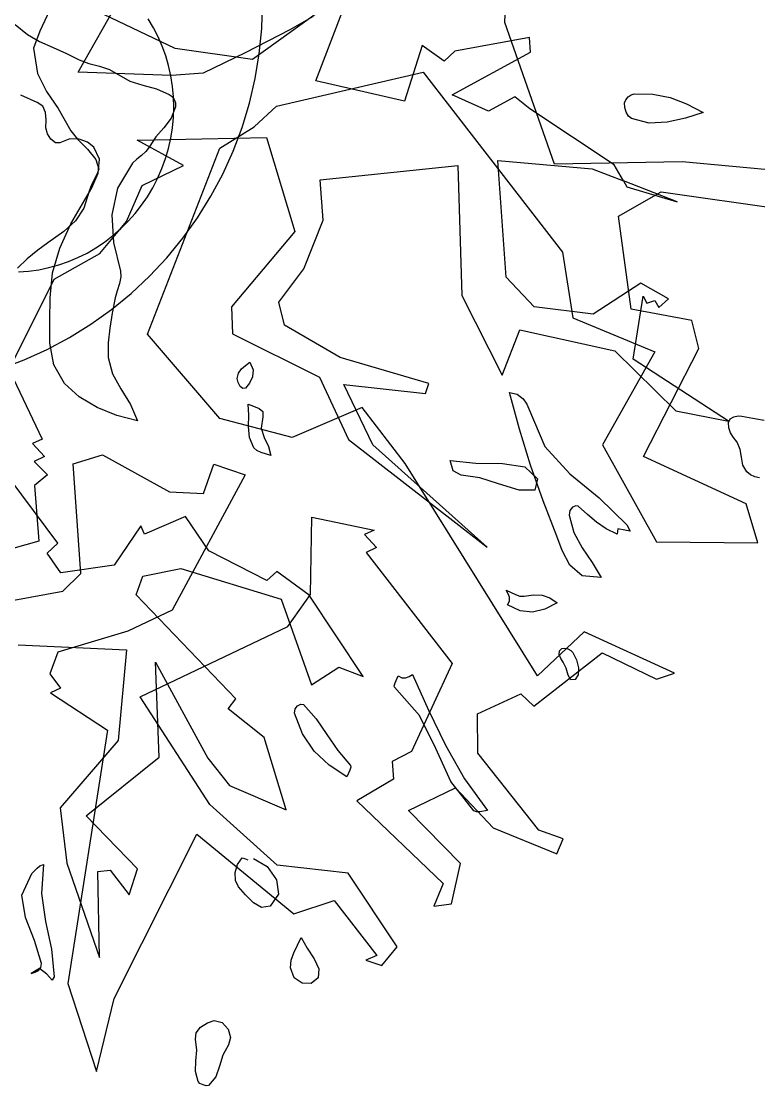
# Model space of a CAD drawing. Extents: x -81148 to 10972, y -53931 to 52487.
# Drawn here: x -24248 to -23629, y -25515 to -24622 of the extents above; entities that cross this region are included whole.
import ezdxf

# ---------------------------------------------------------------- set-up
doc = ezdxf.new("R2010")
doc.units = 0
doc.layers.get('0').update_dxf_attribs({"linetype": 'CONTINUOUS'})

msp = doc.modelspace()

# ---------------------------------------------------------------- linework, layer by layer
for p, q in [((-23842.32, -24623.11), (-23836.86, -24509.57)), ((-24118.43, -24644.85), (-24240.81, -24586.3)), ((-23953.19, -24581.63), (-24053.74, -24654.12)), ((-24199.89, -24664.64), (-24161.4, -24596.88)), ((-24219.81, -24603.69), (-24231.91, -24630.37)), ((-24045.96, -24628.14), (-24045.27, -24606.97)), ((-24000.57, -24672.04), (-23978.48, -24614.25)), ((-24252.78, -24624.79), (-24242.33, -24633.08)), ((-24136.66, -24627.41), (-24141.09, -24620.05)), ((-24003, -24618.11), (-24022.44, -24629.15)), ((-23800.54, -24741.74), (-23842.32, -24623.11)), ((-24242.33, -24633.08), (-24232.18, -24638.89)), ((-24231.91, -24630.37), (-24237.42, -24644.58)), ((-24132.73, -24635.01), (-24136.66, -24627.41)), ((-24022.44, -24629.15), (-24059.93, -24648.41)), ((-24048.04, -24649.22), (-24045.96, -24628.14)), ((-24232.18, -24638.89), (-24220.95, -24644.14)), ((-24129.33, -24642.85), (-24132.73, -24635.01)), ((-24126.43, -24650.93), (-24129.33, -24642.85)), ((-23911.46, -24642.31), (-23926.19, -24688.95)), ((-23893, -24655.49), (-23911.46, -24642.31)), ((-23821.61, -24635.68), (-23884.07, -24647.05)), ((-23820.55, -24647.9), (-23821.61, -24635.68)), ((-24237.42, -24644.58), (-24233.85, -24665.83)), ((-24220.95, -24644.14), (-24209.56, -24649.13)), ((-24209.56, -24649.13), (-24198.97, -24654.22)), ((-24124.05, -24659.25), (-24126.43, -24650.93)), ((-24053.74, -24654.12), (-24118.43, -24644.85)), ((-24059.93, -24648.41), (-24095.02, -24665.64)), ((-24051.49, -24670.12), (-24048.04, -24649.22)), ((-23884.07, -24647.05), (-23893, -24655.49)), ((-23886.33, -24683.85), (-23820.55, -24647.9)), ((-24198.97, -24654.22), (-24190.85, -24657.4)), ((-24190.85, -24657.4), (-24182.03, -24659.78)), ((-24182.03, -24659.78), (-24173.55, -24662.47)), ((-24122.17, -24667.82), (-24124.05, -24659.25)), ((-24233.85, -24665.83), (-24226.43, -24681.04)), ((-24121.74, -24667.49), (-24199.89, -24664.64)), ((-24173.55, -24662.47), (-24156.69, -24672.21)), ((-24120.82, -24676.61), (-24122.17, -24667.82)), ((-24095.02, -24665.64), (-24121.74, -24667.49)), ((-24056.3, -24690.75), (-24051.49, -24670.12)), ((-24033.57, -24693.36), (-23910.63, -24664.8)), ((-23910.63, -24664.8), (-23793.93, -24815.7)), ((-24156.69, -24672.21), (-24145.67, -24675.56)), ((-24145.67, -24675.56), (-24134.29, -24678.62)), ((-24134.29, -24678.62), (-24123.5, -24683.34)), ((-24120.01, -24685.41), (-24120.82, -24676.61)), ((-23926.19, -24688.95), (-24000.57, -24672.04)), ((-24234.37, -24690.06), (-24247.89, -24684.02)), ((-24226.43, -24681.04), (-24216.66, -24695.32)), ((-24123.5, -24683.34), (-24121.15, -24685.2)), ((-24121.15, -24685.2), (-24119.3, -24687.65)), ((-24119.75, -24694.16), (-24120.01, -24685.41)), ((-24119.3, -24687.65), (-24118.24, -24690.54)), ((-23855.74, -24697.29), (-23886.33, -24683.85)), ((-23833.87, -24685.3), (-23855.74, -24697.29)), ((-23821.23, -24695.6), (-23833.87, -24685.3)), ((-23741.83, -24690.48), (-23740.85, -24687.94)), ((-23740.85, -24687.94), (-23738.83, -24685.5)), ((-23738.83, -24685.5), (-23736.29, -24683.63)), ((-23736.29, -24683.63), (-23733.74, -24682.81)), ((-23733.74, -24682.81), (-23718.05, -24683.15)), ((-23718.05, -24683.15), (-23703.61, -24686)), ((-23703.61, -24686), (-23689.76, -24691.2)), ((-24229.36, -24693.34), (-24234.37, -24690.06)), ((-24227.24, -24698.51), (-24229.36, -24693.34)), ((-24216.66, -24695.32), (-24205.98, -24713.81)), ((-24118.25, -24693.71), (-24122.01, -24703.21)), ((-24120.05, -24702.87), (-24119.75, -24694.16)), ((-24118.24, -24690.54), (-24118.25, -24693.71)), ((-24062.44, -24711.02), (-24056.3, -24690.75)), ((-24052.27, -24710.53), (-24033.57, -24693.36)), ((-23750.63, -24742.56), (-23821.23, -24695.6)), ((-23741.62, -24694.26), (-23741.83, -24690.48)), ((-23740.39, -24698.22), (-23741.62, -24694.26)), ((-23689.76, -24691.2), (-23675.86, -24698.6)), ((-24226.81, -24704.81), (-24227.24, -24698.51)), ((-24226.91, -24711.49), (-24226.81, -24704.81)), ((-24122.01, -24703.21), (-24128.08, -24711.31)), ((-24120.91, -24711.52), (-24120.05, -24702.87)), ((-23738.4, -24701.61), (-23740.39, -24698.22)), ((-23735.94, -24703.68), (-23738.4, -24701.61)), ((-23721.05, -24707.42), (-23735.94, -24703.68)), ((-23690.83, -24703.22), (-23705.96, -24706.71)), ((-23675.86, -24698.6), (-23690.83, -24703.22)), ((-24225.69, -24716.36), (-24226.91, -24711.49)), ((-24205.98, -24713.81), (-24200.41, -24721)), ((-24128.08, -24711.31), (-24134.78, -24719.08)), ((-24122.31, -24720.11), (-24120.91, -24711.52)), ((-24081.23, -24728.58), (-24052.27, -24710.53)), ((-24069.91, -24730.84), (-24062.44, -24711.02)), ((-23705.96, -24706.71), (-23721.05, -24707.42)), ((-24222.69, -24721.02), (-24225.69, -24716.36)), ((-24218.87, -24724.02), (-24222.69, -24721.02)), ((-24215.16, -24723.9), (-24218.87, -24724.02)), ((-24206.92, -24720.67), (-24215.16, -24723.9)), ((-24199, -24720.91), (-24206.92, -24720.67)), ((-24200.41, -24721), (-24192.17, -24729.38)), ((-24192.05, -24723.56), (-24199, -24720.91)), ((-24186.71, -24727.53), (-24192.05, -24723.56)), ((-24150.52, -24721.84), (-24041.89, -24719.57)), ((-24111.71, -24742.98), (-24150.52, -24721.84)), ((-24134.78, -24719.08), (-24140.45, -24727.63)), ((-24124.28, -24728.66), (-24122.31, -24720.11)), ((-24041.89, -24719.57), (-24018.28, -24798.44)), ((-24192.17, -24729.38), (-24185.01, -24738.01)), ((-24181.86, -24737.61), (-24186.71, -24727.53)), ((-24143.14, -24731.29), (-24146.8, -24734.5)), ((-24140.45, -24727.63), (-24143.14, -24731.29)), ((-24141.84, -24884.44), (-24081.23, -24728.58)), ((-24126.8, -24737.16), (-24124.28, -24728.66)), ((-24078.65, -24750.13), (-24069.91, -24730.84)), ((-24185.01, -24738.01), (-24182.67, -24745.94)), ((-24183.21, -24749.54), (-24181.86, -24737.61)), ((-24154.33, -24741.11), (-24166.78, -24761.95)), ((-24150.75, -24737.64), (-24154.33, -24741.11)), ((-24146.8, -24734.5), (-24150.75, -24737.64)), ((-24129.87, -24745.59), (-24126.8, -24737.16)), ((-23841.04, -24836.69), (-23847.95, -24738.71)), ((-23847.95, -24738.71), (-23768.97, -24745.71)), ((-23693.5, -24739.92), (-23800.54, -24741.74)), ((-23569.31, -24751.54), (-23693.5, -24739.92)), ((-24184.16, -24750.54), (-24188.72, -24759.19)), ((-24188.29, -24761.74), (-24183.21, -24749.54)), ((-24182.67, -24745.94), (-24184.16, -24750.54)), ((-24146.3, -24759.72), (-24111.71, -24742.98)), ((-24133.42, -24753.78), (-24129.87, -24745.59)), ((-24088.63, -24768.81), (-24078.65, -24750.13)), ((-23996.88, -24755.09), (-23881.55, -24742.94)), ((-23881.55, -24742.94), (-23878.13, -24852.16)), ((-23768.97, -24745.71), (-23742.72, -24755.97)), ((-23742.72, -24755.97), (-23750.63, -24742.56)), ((-24188.72, -24759.19), (-24190.33, -24763.55)), ((-24159.32, -24790.08), (-24146.3, -24759.72)), ((-24137.42, -24761.63), (-24133.42, -24753.78)), ((-23994.58, -24788.76), (-23996.88, -24755.09)), ((-23697.67, -24773.58), (-23742.72, -24755.97)), ((-23742.72, -24755.97), (-23739.78, -24760.95)), ((-24206.06, -24792.04), (-24188.29, -24761.74)), ((-24190.33, -24763.55), (-24195.16, -24778.72)), ((-24166.78, -24761.95), (-24171.66, -24784.31)), ((-24141.86, -24769.15), (-24137.42, -24761.63)), ((-24099.82, -24786.8), (-24088.63, -24768.81)), ((-23747.01, -24785.43), (-23711.16, -24765.01)), ((-23739.78, -24760.95), (-23697.67, -24773.58)), ((-23711.16, -24765.01), (-23591.43, -24782.35)), ((-24152.1, -24783.2), (-24146.76, -24776.34)), ((-24146.76, -24776.34), (-24141.86, -24769.15)), ((-24195.16, -24778.72), (-24202, -24789.52)), ((-24171.66, -24784.31), (-24170.37, -24807.68)), ((-24157.89, -24789.73), (-24152.1, -24783.2)), ((-23736.23, -24863.39), (-23747.01, -24785.43)), ((-24215.24, -24812.21), (-24206.06, -24792.04)), ((-24202, -24789.52), (-24211.77, -24798.42)), ((-24181.77, -24816.9), (-24159.32, -24790.08)), ((-24164.13, -24795.93), (-24157.89, -24789.73)), ((-24112.15, -24804.01), (-24099.82, -24786.8)), ((-24010.72, -24829.6), (-23994.58, -24788.76)), ((-24211.77, -24798.42), (-24225.36, -24807.92)), ((-24177.8, -24807.2), (-24170.82, -24801.79)), ((-24170.82, -24801.79), (-24164.13, -24795.93)), ((-24125.59, -24820.39), (-24112.15, -24804.01)), ((-24018.28, -24798.44), (-24071.47, -24861.67)), ((-24225.36, -24807.92), (-24233.81, -24814)), ((-24221.3, -24832.94), (-24215.24, -24812.21)), ((-24192.44, -24816.45), (-24185.01, -24812.09)), ((-24185.01, -24812.09), (-24177.8, -24807.2)), ((-24170.37, -24807.68), (-24164.31, -24831.56)), ((-24242.62, -24821.21), (-24250.83, -24829.09)), ((-24233.81, -24814), (-24242.62, -24821.21)), ((-24220.02, -24838.23), (-24181.77, -24816.9)), ((-24207.96, -24823.62), (-24200.09, -24820.3)), ((-24200.09, -24820.3), (-24192.44, -24816.45)), ((-24140.07, -24835.84), (-24125.59, -24820.39)), ((-23793.93, -24815.7), (-23785.22, -24870.83)), ((-24241.5, -24831.66), (-24232.91, -24830.45)), ((-24232.91, -24830.45), (-24224.37, -24828.7)), ((-24224.37, -24828.7), (-24216.06, -24826.42)), ((-24216.06, -24826.42), (-24207.96, -24823.62)), ((-24031.68, -24857.76), (-24010.72, -24829.6)), ((-24267.15, -24932.6), (-24220.02, -24838.23)), ((-24250.03, -24832.29), (-24241.5, -24831.66)), ((-24223.35, -24854.03), (-24221.3, -24832.94)), ((-24163.97, -24836.43), (-24165.27, -24842.04)), ((-24164.31, -24831.56), (-24163.97, -24836.43)), ((-24155.53, -24850.32), (-24140.07, -24835.84)), ((-23817.68, -24861.51), (-23841.04, -24836.69)), ((-24167.22, -24848.01), (-24168.87, -24854.01)), ((-24165.27, -24842.04), (-24167.22, -24848.01)), ((-23728.19, -24841.64), (-23768.25, -24867.69)), ((-23704.9, -24854.74), (-23728.19, -24841.64)), ((-24223.73, -24872.89), (-24223.35, -24854.03)), ((-24171.9, -24863.76), (-24155.53, -24850.32)), ((-24168.87, -24854.01), (-24171.34, -24866.84)), ((-24027.03, -24876.85), (-24031.68, -24857.76)), ((-23878.13, -24852.16), (-23844.5, -24918.98)), ((-23734.57, -24905.47), (-23726.25, -24852.64)), ((-23726.25, -24852.64), (-23723.12, -24858.4)), ((-23723.12, -24858.4), (-23716.54, -24856.33)), ((-23716.54, -24856.33), (-23713, -24862.25)), ((-23713, -24862.25), (-23704.9, -24854.74)), ((-24189.12, -24876.1), (-24171.9, -24863.76)), ((-24171.34, -24866.84), (-24173.39, -24879.4)), ((-24071.47, -24861.67), (-24070.59, -24884.3)), ((-23768.25, -24867.69), (-23817.68, -24861.51)), ((-23685.54, -24873.15), (-23736.23, -24863.39)), ((-24223.59, -24892.12), (-24223.73, -24872.89)), ((-23785.22, -24870.83), (-23716.57, -24899.26)), ((-23679.55, -24896.5), (-23685.54, -24873.15)), ((-24207.1, -24887.28), (-24189.12, -24876.1)), ((-24173.39, -24879.4), (-24174.64, -24891.77)), ((-24081.18, -24955.13), (-24141.84, -24884.44)), ((-24070.59, -24884.3), (-23997.46, -24920.53)), ((-23980.2, -24903.93), (-24027.03, -24876.85)), ((-23844.5, -24918.98), (-23829.55, -24880.8)), ((-23829.55, -24880.8), (-23749.84, -24898.52)), ((-24268.47, -24892.07), (-24229.99, -24972.57)), ((-24225.78, -24897.27), (-24207.1, -24887.28)), ((-24220.35, -24910.28), (-24223.59, -24892.12)), ((-24174.64, -24891.77), (-24174.74, -24904.06)), ((-24245.07, -24906.01), (-24225.78, -24897.27)), ((-23716.57, -24899.26), (-23760.18, -24977.27)), ((-23749.84, -24898.52), (-23698.79, -24948.9)), ((-23725.98, -24987.22), (-23679.55, -24896.5)), ((-24264.9, -24913.47), (-24245.07, -24906.01)), ((-24211.41, -24925.98), (-24220.35, -24910.28)), ((-24174.74, -24904.06), (-24171.21, -24917.63)), ((-24062.89, -24913.66), (-24059.52, -24910.69)), ((-24059.52, -24910.69), (-24055.98, -24907.89)), ((-24055.98, -24907.89), (-24053.13, -24914.27)), ((-23905.9, -24925.74), (-23980.2, -24903.93)), ((-23654.74, -24957.36), (-23734.57, -24905.47)), ((-24171.21, -24917.63), (-24163.98, -24930.48)), ((-24066.45, -24921.55), (-24065.42, -24917.16)), ((-24065.42, -24917.16), (-24062.89, -24913.66)), ((-24053.62, -24920.31), (-24056.18, -24925.6)), ((-24053.13, -24914.27), (-24053.62, -24920.31)), ((-23997.46, -24920.53), (-23973.32, -24972.92)), ((-24198.98, -24937.01), (-24211.41, -24925.98)), ((-24065.76, -24925.14), (-24066.45, -24921.55)), ((-24063.99, -24928.34), (-24065.76, -24925.14)), ((-24061.73, -24930.17), (-24063.99, -24928.34)), ((-24056.18, -24925.6), (-24059.56, -24929.71)), ((-23952.95, -24977.38), (-23977.07, -24926.71)), ((-23977.07, -24926.71), (-23908.61, -24934.35)), ((-23908.61, -24934.35), (-23905.9, -24925.74)), ((-24184.02, -24945.98), (-24198.98, -24937.01)), ((-24163.98, -24930.48), (-24155.98, -24943.4)), ((-24059.56, -24929.71), (-24061.73, -24930.17)), ((-23829.99, -24964.07), (-23838.16, -24933.39)), ((-23838.16, -24933.39), (-23831.83, -24934.84)), ((-23831.83, -24934.84), (-23826.93, -24938.65)), ((-24167.44, -24952.77), (-24184.02, -24945.98)), ((-24155.98, -24943.4), (-24150.16, -24957.25)), ((-24057.33, -24943.16), (-24052.75, -24944.87)), ((-24056.83, -24952.56), (-24057.33, -24943.16)), ((-24052.75, -24944.87), (-24048.14, -24946.74)), ((-24048.14, -24946.74), (-24045.07, -24949.49)), ((-23961.81, -24945.89), (-24020.57, -24971.18)), ((-23925.7, -24993.08), (-23961.81, -24945.89)), ((-23826.93, -24938.65), (-23823.63, -24943.26)), ((-23823.63, -24943.26), (-23822.09, -24947.07)), ((-23822.09, -24947.07), (-23808.77, -24978.64)), ((-24150.16, -24957.25), (-24167.44, -24952.77)), ((-24020.57, -24971.18), (-24081.18, -24955.13)), ((-24057.09, -24962.04), (-24056.83, -24952.56)), ((-24045.09, -24953.89), (-24046.34, -24963.31)), ((-24045.07, -24949.49), (-24045.09, -24953.89)), ((-23698.79, -24948.9), (-23654.74, -24957.36)), ((-23654.79, -24958.64), (-23653.41, -24955.61)), ((-23653.41, -24955.61), (-23650.19, -24953.84)), ((-23650.19, -24953.84), (-23646.49, -24953.12)), ((-23646.49, -24953.12), (-23643.61, -24953.26)), ((-23643.61, -24953.26), (-23637.4, -24954.49)), ((-23637.4, -24954.49), (-23631.13, -24955.47)), ((-23631.13, -24955.47), (-23624.89, -24956.65)), ((-24056.33, -24971.23), (-24057.09, -24962.04)), ((-24046.34, -24963.31), (-24043.83, -24971.26)), ((-23820.56, -24994.29), (-23829.99, -24964.07)), ((-23654.33, -24963.16), (-23654.79, -24958.64)), ((-23652.89, -24967.16), (-23654.33, -24963.16)), ((-24229.99, -24972.57), (-24238.2, -24976.28)), ((-24052.72, -24979.77), (-24056.33, -24971.23)), ((-24043.83, -24971.26), (-24040.26, -24978.63)), ((-23973.32, -24972.92), (-23856.91, -25063.24)), ((-23650.58, -24971.03), (-23652.89, -24967.16)), ((-23647.52, -24975.15), (-23650.58, -24971.03)), ((-24216.84, -25059.74), (-24274.71, -24982.44)), ((-24238.2, -24976.28), (-24228.19, -24987.22)), ((-24050.02, -24982.2), (-24052.72, -24979.77)), ((-24046.39, -24983.82), (-24050.02, -24982.2)), ((-24040.26, -24978.63), (-24038.31, -24986.37)), ((-23856.91, -25063.24), (-23952.95, -24977.38)), ((-23808.77, -24978.64), (-23787.64, -25001.63)), ((-23760.18, -24977.27), (-23714.9, -25058.78)), ((-23644.81, -24981.11), (-23647.52, -24975.15)), ((-23643.77, -24987.79), (-23644.81, -24981.11)), ((-24228.19, -24987.22), (-24236.64, -24991.39)), ((-24236.64, -24991.39), (-24225.72, -25002.52)), ((-24203.94, -24993.38), (-24179.48, -24985.8)), ((-24179.48, -24985.8), (-24123.24, -25016.79)), ((-24038.31, -24986.37), (-24046.39, -24983.82)), ((-23885.45, -24999.25), (-23888.12, -24990.45)), ((-23888.12, -24990.45), (-23866.55, -24992.68)), ((-23640, -25026.93), (-23725.98, -24987.22)), ((-23642.54, -24994.37), (-23643.77, -24987.79)), ((-24197.62, -25085.23), (-24203.94, -24993.38)), ((-24094.93, -25018.04), (-24086.18, -24993.45)), ((-24086.18, -24993.45), (-24059.9, -25002.53)), ((-23814.83, -25171.05), (-23925.7, -24993.08)), ((-23878.88, -25002.88), (-23885.45, -24999.25)), ((-23866.55, -24992.68), (-23844.13, -24992.91)), ((-23844.13, -24992.91), (-23825.38, -24995.74)), ((-23825.38, -24995.74), (-23814.85, -25005.78)), ((-23810.04, -25024.18), (-23820.56, -24994.29)), ((-23639.27, -25000.06), (-23642.54, -24994.37)), ((-23636.28, -25002.39), (-23639.27, -25000.06)), ((-24225.72, -25002.52), (-24236.35, -25011.54)), ((-24059.9, -25002.53), (-24121.1, -25116.03)), ((-23863.19, -25004.91), (-23878.88, -25002.88)), ((-23847.49, -25010.15), (-23863.19, -25004.91)), ((-23814.85, -25005.78), (-23817.07, -25015.44)), ((-23787.64, -25001.63), (-23763.18, -25021.69)), ((-23632.57, -25004.14), (-23636.28, -25002.39)), ((-23628.61, -25005.1), (-23632.57, -25004.14)), ((-24236.35, -25011.54), (-24232.99, -25058.2)), ((-24123.24, -25016.79), (-24094.93, -25018.04)), ((-23830.04, -25015.28), (-23847.49, -25010.15)), ((-23817.07, -25015.44), (-23830.04, -25015.28)), ((-23798.59, -25053.88), (-23810.04, -25024.18)), ((-23763.18, -25021.69), (-23739.86, -25044.44)), ((-23630.11, -25059.55), (-23640, -25026.93)), ((-23787.66, -25032.42), (-23788.33, -25036.18)), ((-23788.33, -25036.18), (-23784.4, -25050.77)), ((-23785.45, -25029.7), (-23787.66, -25032.42)), ((-23782.74, -25028.38), (-23785.45, -25029.7)), ((-23780.59, -25028.77), (-23782.74, -25028.38)), ((-23772.97, -25035.64), (-23780.59, -25028.77)), ((-23765.31, -25042.14), (-23772.97, -25035.64)), ((-24147.37, -25045.14), (-24169.82, -25078.29)), ((-24144.21, -25052.34), (-24147.37, -25045.14)), ((-24109.82, -25037.32), (-24144.21, -25052.34)), ((-24090.32, -25066.27), (-24109.82, -25037.32)), ((-24005.03, -25102.96), (-24003.97, -25037.9)), ((-24003.97, -25037.9), (-23951.68, -25048.84)), ((-23757.12, -25047.8), (-23765.31, -25042.14)), ((-23739.86, -25044.44), (-23737.13, -25049.75)), ((-23951.68, -25048.84), (-23959.9, -25052.52)), ((-23959.9, -25052.52), (-23949.89, -25063.46)), ((-23794.06, -25065.98), (-23798.59, -25053.88)), ((-23784.4, -25050.77), (-23777.32, -25063.69)), ((-23747.95, -25052.14), (-23757.12, -25047.8)), ((-23747.32, -25047.82), (-23747.95, -25052.14)), ((-23741.67, -25048.95), (-23747.32, -25047.82)), ((-23737.13, -25049.75), (-23741.67, -25048.95)), ((-24232.99, -25058.2), (-24353.38, -25092.1)), ((-24225.81, -25068.17), (-24216.84, -25059.74)), ((-23949.89, -25063.46), (-23958.34, -25067.63)), ((-23714.9, -25058.78), (-23630.11, -25059.55)), ((-24214.35, -25084.57), (-24225.81, -25068.17)), ((-24041.65, -25091.15), (-24090.32, -25066.27)), ((-23958.34, -25067.63), (-23886.27, -25160.71)), ((-23787.66, -25078.39), (-23794.06, -25065.98)), ((-23777.32, -25063.69), (-23769.02, -25075.96)), ((-24169.82, -25078.29), (-24214.35, -25084.57)), ((-24145.55, -25087.61), (-24113.76, -25081.12)), ((-24113.76, -25081.12), (-24029.61, -25106.82)), ((-23777.43, -25087.24), (-23787.66, -25078.39)), ((-23769.02, -25075.96), (-23761.4, -25088.63)), ((-24212.7, -25099.97), (-24197.62, -25085.23)), ((-24151.37, -25103.26), (-24145.55, -25087.61)), ((-24033.42, -25083.71), (-24041.65, -25091.15)), ((-24006.14, -25103.51), (-24033.42, -25083.71)), ((-23761.4, -25088.63), (-23777.43, -25087.24)), ((-24312.89, -25118.29), (-24212.7, -25099.97)), ((-24067.66, -25190.44), (-24151.37, -25103.26)), ((-24029.61, -25106.82), (-24004.31, -25178.59)), ((-24024.13, -25129.69), (-24005.03, -25102.96)), ((-23960.98, -25171.67), (-24006.14, -25103.51)), ((-23839.29, -25102.21), (-23841.06, -25099.25)), ((-23841.06, -25099.25), (-23833.37, -25102.85)), ((-23838.23, -25105.23), (-23839.29, -25102.21)), ((-23838.26, -25108.37), (-23838.23, -25105.23)), ((-23833.37, -25102.85), (-23829.61, -25104.13)), ((-23829.61, -25104.13), (-23826.01, -25104.18)), ((-23826.01, -25104.18), (-23818.05, -25103.01)), ((-23818.05, -25103.01), (-23811.02, -25103.44)), ((-23811.02, -25103.44), (-23804.58, -25105.67)), ((-23804.58, -25105.67), (-23798.4, -25109.96)), ((-24121.1, -25116.03), (-24158.37, -25133.75)), ((-23839.81, -25111.67), (-23838.26, -25108.37)), ((-23829.29, -25116.54), (-23839.81, -25111.67)), ((-23818.89, -25117.6), (-23829.29, -25116.54)), ((-23808.6, -25115.26), (-23818.89, -25117.6)), ((-23798.4, -25109.96), (-23808.6, -25115.26)), ((-24158.37, -25133.75), (-24216.85, -25151.26)), ((-24147.98, -25188.77), (-24024.13, -25129.69)), ((-23775.67, -25134.22), (-23814.83, -25171.05)), ((-23699.82, -25168.82), (-23775.67, -25134.22)), ((-24250.28, -25145.22), (-24159.35, -25149.2)), ((-24216.85, -25151.26), (-24223.7, -25169.32)), ((-24159.35, -25149.2), (-24166.43, -25225.25)), ((-23817.97, -25196.66), (-23760.66, -25151.86)), ((-23796.58, -25153.16), (-23796.42, -25150.2)), ((-23796.42, -25150.2), (-23794.27, -25148.03)), ((-23794.27, -25148.03), (-23792.1, -25147.75)), ((-23792.1, -25147.75), (-23789.45, -25148.41)), ((-23789.45, -25148.41), (-23786.92, -25149.77)), ((-23786.92, -25149.77), (-23785.07, -25151.6)), ((-23785.07, -25151.6), (-23782.05, -25157.71)), ((-23760.66, -25151.86), (-23715, -25174.01)), ((-24132.1, -25239.18), (-24135.08, -25159.61)), ((-24135.08, -25159.61), (-24091.09, -25240.1)), ((-23886.27, -25160.71), (-23920.37, -25234.68)), ((-23795.35, -25156.43), (-23796.58, -25153.16)), ((-23793.32, -25159.55), (-23795.35, -25156.43)), ((-23790.82, -25164.7), (-23793.32, -25159.55)), ((-23782.05, -25157.71), (-23780.4, -25164.36)), ((-24223.7, -25169.32), (-24214.64, -25181.3)), ((-24004.31, -25178.59), (-23981.41, -25163.91)), ((-23981.41, -25163.91), (-23960.98, -25171.67)), ((-23922.45, -25171.76), (-23919.57, -25169.96)), ((-23919.57, -25169.96), (-23906.21, -25199.83)), ((-23788.96, -25170.41), (-23790.82, -25164.7)), ((-23786.73, -25174.34), (-23788.96, -25170.41)), ((-23780.59, -25170.26), (-23783.11, -25174.17)), ((-23780.4, -25164.36), (-23780.59, -25170.26)), ((-23715, -25174.01), (-23699.82, -25168.82)), ((-23934.84, -25179.4), (-23934.02, -25176.99)), ((-23934.82, -25180.63), (-23934.84, -25179.4)), ((-23934.02, -25176.99), (-23931.68, -25171.19)), ((-23931.68, -25171.19), (-23928.46, -25172.79)), ((-23928.46, -25172.79), (-23925.39, -25172.84)), ((-23925.39, -25172.84), (-23922.45, -25171.76)), ((-23783.11, -25174.17), (-23786.73, -25174.34)), ((-24214.64, -25181.3), (-24223.09, -25185.46)), ((-24223.09, -25185.46), (-24175.15, -25216.56)), ((-23913.62, -25204.32), (-23934.82, -25180.63)), ((-23865.22, -25203.04), (-23828.8, -25186.1)), ((-23828.8, -25186.1), (-23817.97, -25196.66)), ((-24089.5, -25279.04), (-24147.98, -25188.77)), ((-24074.26, -25198.65), (-24067.66, -25190.44)), ((-24018.08, -25198.84), (-24015.91, -25196.16)), ((-24015.91, -25196.16), (-24013.12, -25194.83)), ((-24013.12, -25194.83), (-24010.95, -25195.21)), ((-24010.95, -25195.21), (-24000.44, -25207.08)), ((-24043.91, -25222.76), (-24074.26, -25198.65)), ((-24018.39, -25202.49), (-24018.08, -25198.84)), ((-24011.8, -25219.86), (-24018.39, -25202.49)), ((-23900.16, -25231.92), (-23913.62, -25204.32)), ((-23906.21, -25199.83), (-23892.01, -25229.19)), ((-23864.73, -25235.99), (-23865.22, -25203.04)), ((-24000.44, -25207.08), (-23991.3, -25220.26)), ((-24175.15, -25216.56), (-24208.5, -25429.05)), ((-24025.56, -25283.61), (-24043.91, -25222.76)), ((-24002.06, -25234.22), (-24011.8, -25219.86)), ((-23991.3, -25220.26), (-23982.11, -25233.66)), ((-24166.43, -25225.25), (-24214.9, -25281.7)), ((-23887.38, -25259.84), (-23900.16, -25231.92)), ((-23892.01, -25229.19), (-23875.88, -25257.45)), ((-24193.13, -25288.66), (-24132.1, -25239.18)), ((-24091.09, -25240.1), (-24073.05, -25263.02)), ((-23989.52, -25246.04), (-24002.06, -25234.22)), ((-23982.11, -25233.66), (-23971.47, -25246.23)), ((-23920.37, -25234.68), (-23936.6, -25243.05)), ((-23813.71, -25300.62), (-23864.73, -25235.99)), ((-23974.53, -25255.83), (-23989.52, -25246.04)), ((-23972.13, -25250.12), (-23974.53, -25255.83)), ((-23971.33, -25247.68), (-23972.13, -25250.12)), ((-23971.47, -25246.23), (-23971.33, -25247.68)), ((-23936.6, -25243.05), (-23935.43, -25257.72)), ((-23935.43, -25257.72), (-23966.12, -25276.03)), ((-23868.2, -25284.44), (-23887.38, -25259.84)), ((-23875.88, -25257.45), (-23856.73, -25283.98)), ((-24073.05, -25263.02), (-24025.56, -25283.61)), ((-23922.94, -25283.97), (-23883.64, -25265.04)), ((-23883.64, -25265.04), (-23851.97, -25298.5)), ((-23966.12, -25276.03), (-23893.8, -25345.2)), ((-24214.9, -25281.7), (-24209.32, -25328.17)), ((-24033.01, -25329.97), (-24089.5, -25279.04)), ((-23879.24, -25328.49), (-23922.94, -25283.97)), ((-23866.07, -25285.22), (-23868.2, -25284.44)), ((-23863.18, -25285.08), (-23866.07, -25285.22)), ((-23856.73, -25283.98), (-23863.18, -25285.08)), ((-24150.05, -25332.88), (-24193.13, -25288.66)), ((-24169.74, -25441.66), (-24100.5, -25303.81)), ((-24100.5, -25303.81), (-24019.13, -25370.79)), ((-23851.97, -25298.5), (-23798.62, -25320.51)), ((-23793.42, -25307.77), (-23813.71, -25300.62)), ((-23798.62, -25320.51), (-23793.42, -25307.77)), ((-24234.33, -25332.44), (-24231.88, -25330.61)), ((-24231.88, -25330.61), (-24228.88, -25329.39)), ((-24228.88, -25329.39), (-24230.73, -25353.65)), ((-24209.32, -25328.17), (-24181.9, -25407.39)), ((-24068.27, -25336.11), (-24066.33, -25329.42)), ((-24066.33, -25329.42), (-24062.46, -25323.87)), ((-24062.46, -25323.87), (-24060.51, -25324.2)), ((-24060.51, -25324.2), (-24057.74, -25325.45)), ((-24052.95, -25324.34), (-24041.32, -25331.17)), ((-24041.32, -25331.17), (-24033.6, -25342.19)), ((-23973.5, -25336.53), (-24033.01, -25329.97)), ((-23886.95, -25362.44), (-23879.24, -25328.49)), ((-24247.21, -25355.04), (-24238.65, -25337)), ((-24238.65, -25337), (-24234.33, -25332.44)), ((-24183.49, -25335.21), (-24173.04, -25334.03)), ((-24181.9, -25407.39), (-24183.49, -25335.21)), ((-24173.04, -25334.03), (-24157.01, -25354.79)), ((-24157.01, -25354.79), (-24150.05, -25332.88)), ((-24068.06, -25342.71), (-24068.27, -25336.11)), ((-23932.5, -25398.29), (-23973.5, -25336.53)), ((-24065.44, -25347.98), (-24068.06, -25342.71)), ((-24059.56, -25354.7), (-24065.44, -25347.98)), ((-24033.6, -25342.19), (-24032.05, -25354.26)), ((-23893.8, -25345.2), (-23901.61, -25364.3)), ((-24244.15, -25373.83), (-24247.21, -25355.04)), ((-24230.73, -25353.65), (-24227.23, -25377.12)), ((-24053.01, -25361.4), (-24059.56, -25354.7)), ((-24032.05, -25354.26), (-24038.92, -25364.23)), ((-24046.05, -25365.44), (-24053.01, -25361.4)), ((-24038.92, -25364.23), (-24046.05, -25365.44)), ((-24019.13, -25370.79), (-23985.28, -25359.56)), ((-23985.28, -25359.56), (-23949.45, -25405.68)), ((-23901.61, -25364.3), (-23886.95, -25362.44)), ((-24236.36, -25393.04), (-24244.15, -25373.83)), ((-24227.23, -25377.12), (-24222.32, -25400.24)), ((-24230.7, -25412.37), (-24236.36, -25393.04)), ((-24018.96, -25403.35), (-24012.93, -25390.59)), ((-24012.93, -25390.59), (-24007.87, -25399.54)), ((-24222.32, -25400.24), (-24219.94, -25423.47)), ((-24007.87, -25399.54), (-24002.04, -25408.36)), ((-23945.26, -25413.98), (-23932.5, -25398.29)), ((-24021.94, -25415.95), (-24021.28, -25409.69)), ((-24021.28, -25409.69), (-24018.96, -25403.35)), ((-24002.04, -25408.36), (-23998.12, -25416.74)), ((-23949.45, -25405.68), (-23958.82, -25409.66)), ((-23958.82, -25409.66), (-23945.26, -25413.98)), ((-24232.36, -25416.66), (-24239.26, -25420.76)), ((-24239.26, -25420.76), (-24235.93, -25419.75)), ((-24235.93, -25419.75), (-24233.05, -25418.23)), ((-24233.05, -25418.23), (-24231.13, -25415.87)), ((-24226.18, -25421.26), (-24232.36, -25416.66)), ((-24231.13, -25415.87), (-24230.7, -25412.37)), ((-24018.69, -25424.29), (-24021.94, -25415.95)), ((-23998.12, -25416.74), (-23998.81, -25424.39)), ((-24221.71, -25426.29), (-24226.18, -25421.26)), ((-24219.94, -25423.47), (-24221.71, -25426.29)), ((-24208.5, -25429.05), (-24184.57, -25503.01)), ((-24012.07, -25428.96), (-24018.69, -25424.29)), ((-24004.61, -25429.22), (-24012.07, -25428.96)), ((-23998.81, -25424.39), (-24004.61, -25429.22)), ((-24184.57, -25503.01), (-24169.74, -25441.66)), ((-24097.2, -25465.72), (-24091.58, -25462.14)), ((-24091.58, -25462.14), (-24085.82, -25460.25)), ((-24085.82, -25460.25), (-24079.05, -25461.86)), ((-24079.05, -25461.86), (-24074.17, -25467.47)), ((-24101.59, -25475.84), (-24101.08, -25470.45)), ((-24101.08, -25470.45), (-24097.2, -25465.72)), ((-24074.17, -25467.47), (-24072.08, -25474.56)), ((-24100.44, -25485.03), (-24101.59, -25475.84)), ((-24073.71, -25480.62), (-24078.47, -25489.3)), ((-24072.08, -25474.56), (-24073.71, -25480.62)), ((-24101.16, -25494.06), (-24100.44, -25485.03)), ((-24078.47, -25489.3), (-24081.31, -25498.59)), ((-24101.55, -25502.89), (-24101.16, -25494.06)), ((-24081.31, -25498.59), (-24084.58, -25507.39)), ((-24099.39, -25511.48), (-24101.55, -25502.89)), ((-24084.58, -25507.39), (-24090.67, -25514.61)), ((-24097.77, -25513.08), (-24099.39, -25511.48)), ((-24095.19, -25514.32), (-24097.77, -25513.08)), ((-24092.53, -25514.92), (-24095.19, -25514.32)), ((-24090.67, -25514.61), (-24092.53, -25514.92))]:
    msp.add_line(p, q)

doc.saveas('drawing.dxf')
